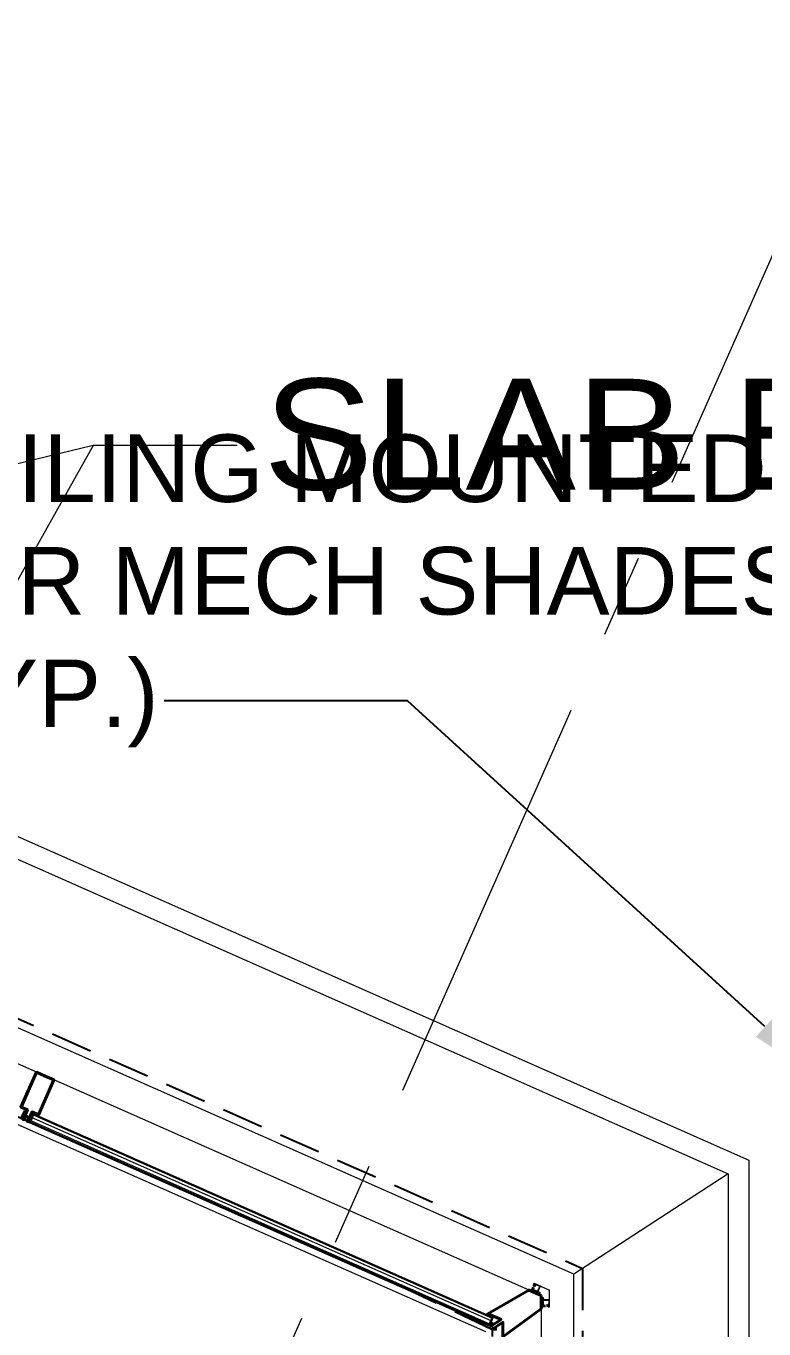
# Model space of a CAD drawing. Header units: inches. Extents: x -26575 to 27, y -11337 to 2257.
# Drawn here: x -24488.4 to -24381.8, y 162.2 to 350.3 of the extents above; entities that cross this region are included whole.
import ezdxf
from ezdxf import colors
from ezdxf.entities.mleader import LeaderData, LeaderLine
from ezdxf.math import Vec2, Vec3

# ---------------------------------------------------------------- set-up
doc = ezdxf.new("R2010")
doc.units = ezdxf.units.IN
doc.header["$LTSCALE"] = 48
doc.header["$MEASUREMENT"] = 0
for name, pattern in [('A106$0$CENTER', [2, 1.25, -0.25, 0.25, -0.25]), ('A112$0$CENTER', [2, 1.25, -0.25, 0.25, -0.25]), ('NB - 12th floor_plan$0$HIDDEN2', [0.1875, 0.125, -0.0625])]:
    doc.linetypes.add(name, pattern=pattern)
for name, color, linetype in [('A106$0$A-ANNO-TEXT', 8, 'Continuous'), ('A106$0$A-CLNG-RAIL', 8, 'Continuous'), ('A106$0$A-FLOR-SLAB', 8, 'Continuous'), ('A106$0$A-GLAZ', 8, 'Continuous'), ('A106$0$A-GLAZ-CRNA', 8, 'Continuous'), ('A106$0$A-GRID-GRDP0-15', 8, 'Continuous'), ('A112$0$A-CLNG-RAIL', 8, 'Continuous'), ('A112$0$A-FLOR-SLAB', 8, 'Continuous'), ('A112$0$A-GLAZ', 8, 'Continuous'), ('A112$0$A-GLAZ-CRNA', 8, 'Continuous'), ('A112$0$A-GRID-GRDP0-15', 8, 'Continuous'), ('A612$0$A-CLNG-RAIL', 8, 'Continuous'), ('A612$0$A-CLNG-SFFT', 8, 'Continuous'), ('E-Anno-Note', 6, 'Continuous'), ('NB - 12th floor_plan$0$STFIN1', 1, 'NB - 12th floor_plan$0$HIDDEN2'), ('NB - 12th floor_plan$0$STSLABNOTCH', 1, 'NB - 12th floor_plan$0$HIDDEN2'), ('XREF', 7, 'Continuous')]:
    doc.layers.add(name, color=color, linetype=linetype)
doc.styles.add('A106$0$Arial', font='arial.ttf', dxfattribs={"height": 0.076839})
doc.styles.add('MAMEP ANNO', font='arial.ttf', dxfattribs={"height": 0.078125})

# ---------------------------------------------------------------- blocks, each defined once
blk = doc.blocks.new('*U549')
at = {"layer": 'A106$0$A-CLNG-RAIL', "linetype": 'Continuous', "lineweight": 13}
for p, q in [((-0.83, -0.28), (-0.69, 0.05)), ((-0.69, 0.05), (-0.59, 0.01)), ((-0.59, 0.01), (-0.61, -0.03)), ((-0.41, 0.68), (-0.35, 0.81)), ((-0.31, 0.64), (-0.41, 0.68)), ((-0.35, 0.81), (0.56, 0.4)), ((-0.33, 0.74), (-0.35, 0.7)), ((-0.35, 0.7), (-0.3, 0.67)), ((-0.06, 0.62), (-0.33, 0.74)), ((-0.3, 0.67), (-0.31, 0.64)), ((-0.15, 0.56), (-0.13, 0.6)), ((-0.05, 0.52), (-0.15, 0.56)), ((-0.13, 0.6), (-0.08, 0.58)), ((-0.08, 0.58), (-0.06, 0.62)), ((-0.02, 0.6), (-0.05, 0.52)), ((0.49, 0.38), (-0.02, 0.6)), ((0.18, -0.33), (0.49, 0.38)), ((0.56, 0.4), (0.22, -0.35)), ((-0.79, -0.3), (-0.83, -0.28)), ((-0.7, -0.1), (-0.79, -0.3)), ((-0.36, -0.25), (-0.7, -0.1)), ((-0.66, 0), (-0.68, -0.05)), ((-0.68, -0.05), (-0.41, -0.17)), ((-0.61, -0.03), (-0.66, 0)), ((-0.45, -0.45), (-0.36, -0.25)), ((-0.41, -0.47), (-0.45, -0.45)), ((-0.44, -0.1), (-0.43, -0.06)), ((-0.39, -0.13), (-0.44, -0.1)), ((-0.43, -0.06), (0.18, -0.33)), ((-0.41, -0.17), (-0.39, -0.13)), ((-0.38, -0.39), (-0.41, -0.47)), ((-0.29, -0.29), (-0.38, -0.39)), ((-0.29, -0.19), (-0.33, -0.28)), ((-0.33, -0.28), (-0.29, -0.29)), ((0.43, -0.51), (-0.29, -0.19)), ((0.22, -0.35), (0.31, -0.39)), ((0.31, -0.39), (0.32, -0.36)), ((0.31, -0.79), (0.34, -0.71)), ((0.35, -0.81), (0.31, -0.79)), ((0.32, -0.36), (0.42, -0.44)), ((0.34, -0.71), (0.36, -0.58)), ((0.5, -0.48), (0.35, -0.81)), ((0.36, -0.58), (0.39, -0.6)), ((0.39, -0.6), (0.43, -0.51)), ((0.42, -0.44), (0.5, -0.48))]:
    blk.add_line(p, q, dxfattribs=at)
at = {"layer": 'A106$0$A-CLNG-RAIL', "lineweight": 13, "flags": 128}
for points in [[(-0.48, -0.1), (-0.44, -0.06), (-0.41, 0.01), (-0.29, 0.16)], [(-0.3, 0.69), (-0.12, 0.61)], [(-0.16, 0.62), (-0.17, 0.56), (-0.19, 0.49), (-0.23, 0.3)], [(-0.62, -0.05), (-0.45, -0.13)]]:
    blk.add_lwpolyline(points, dxfattribs=at)
at = {"layer": 'A106$0$A-CLNG-RAIL', "lineweight": 13}
for points in [[(-0.6, -0.05), (-0.57, -0.01), (-0.57, 0.04), (-0.57, 0.12), (-0.58, 0.15), (-0.57, 0.29)], [(-0.57, -0.07), (-0.56, -0.03), (-0.54, 0.02), (-0.54, 0.1), (-0.54, 0.13), (-0.52, 0.27)], [(-0.55, -0.08), (-0.54, -0.07), (-0.52, -0.03), (-0.49, 0.06), (-0.49, 0.11), (-0.46, 0.24)], [(-0.53, -0.09), (-0.48, 0), (-0.46, 0.07), (-0.45, 0.09), (-0.39, 0.21)], [(-0.28, 0.68), (-0.29, 0.63), (-0.32, 0.59), (-0.39, 0.54), (-0.41, 0.52), (-0.51, 0.42)], [(-0.49, -0.1), (-0.47, -0.05), (-0.45, 0.01), (-0.42, 0.05), (-0.4, 0.07), (-0.33, 0.18)], [(-0.25, 0.66), (-0.27, 0.63), (-0.29, 0.58), (-0.34, 0.53), (-0.37, 0.5), (-0.46, 0.4)], [(-0.22, 0.66), (-0.23, 0.64), (-0.24, 0.6), (-0.29, 0.52), (-0.32, 0.48), (-0.4, 0.37)], [(-0.2, 0.65), (-0.24, 0.54), (-0.27, 0.49), (-0.28, 0.46), (-0.33, 0.34)], [(-0.18, 0.62), (-0.2, 0.57), (-0.22, 0.52), (-0.23, 0.47), (-0.24, 0.45), (-0.27, 0.32)]]:
    blk.add_open_spline(points, degree=3, dxfattribs=at)
blk = doc.blocks.new('*U547')
at = {"layer": 'A106$0$A-CLNG-RAIL', "linetype": 'Continuous', "lineweight": 13}
for p, q in [((-0.23, 0.65), (-0.59, 0.65)), ((-0.59, 0.65), (-0.59, 0.6)), ((-0.59, 0.6), (-0.51, 0.6)), ((-0.51, 0.6), (-0.39, 0.56)), ((-0.39, 0.56), (-0.39, 0.6)), ((-0.39, 0.6), (-0.29, 0.6)), ((-0.29, 0.6), (-0.29, -0.19)), ((-0.23, 0.57), (-0.23, 0.65)), ((-0.2, 0.44), (-0.23, 0.57)), ((-0.23, 0.35), (-0.23, 0.44)), ((-0.23, 0.44), (-0.2, 0.44)), ((0.59, 0.35), (-0.23, 0.35)), ((-0.23, -0.37), (-0.23, 0.3)), ((-0.23, 0.3), (0.54, 0.3)), ((0.54, 0.3), (0.54, -0.26)), ((0.59, -0.65), (0.59, 0.35)), ((-0.51, -0.19), (-0.59, -0.19)), ((-0.59, -0.19), (-0.59, -0.23)), ((-0.59, -0.23), (-0.37, -0.23)), ((-0.37, -0.61), (-0.59, -0.61)), ((-0.59, -0.61), (-0.59, -0.65)), ((-0.59, -0.65), (-0.23, -0.65)), ((-0.39, -0.15), (-0.51, -0.19)), ((-0.39, -0.19), (-0.39, -0.15)), ((-0.29, -0.19), (-0.39, -0.19)), ((-0.37, -0.23), (-0.37, -0.61)), ((-0.32, -0.61), (-0.32, -0.31)), ((-0.32, -0.31), (-0.27, -0.31)), ((-0.27, -0.61), (-0.32, -0.61)), ((-0.27, -0.31), (-0.27, -0.37)), ((-0.27, -0.37), (-0.23, -0.37)), ((-0.23, -0.55), (-0.27, -0.55)), ((-0.27, -0.55), (-0.27, -0.61)), ((-0.23, -0.65), (-0.23, -0.55)), ((0.54, -0.26), (0.45, -0.26)), ((0.45, -0.26), (0.45, -0.37)), ((0.45, -0.37), (0.49, -0.37)), ((0.49, -0.55), (0.45, -0.55)), ((0.45, -0.55), (0.45, -0.65)), ((0.45, -0.65), (0.59, -0.65)), ((0.49, -0.37), (0.49, -0.31)), ((0.49, -0.31), (0.54, -0.31)), ((0.49, -0.61), (0.49, -0.55)), ((0.54, -0.61), (0.49, -0.61)), ((0.54, -0.31), (0.54, -0.61))]:
    blk.add_line(p, q, dxfattribs=at)
at = {"layer": 'A106$0$A-CLNG-RAIL', "lineweight": 13, "flags": 128}
for points in [[(-0.3, -0.55), (-0.3, -0.36)], [(-0.29, -0.39), (-0.23, -0.38), (-0.16, -0.38), (0.03, -0.33)], [(0.5, -0.39), (0.44, -0.38), (0.37, -0.38), (0.18, -0.33)], [(0.51, -0.55), (0.51, -0.36)]]:
    blk.add_lwpolyline(points, dxfattribs=at)
at = {"layer": 'A106$0$A-CLNG-RAIL', "lineweight": 13}
for points in [[(-0.3, -0.45), (-0.19, -0.44), (-0.12, -0.45), (-0.1, -0.44), (0.03, -0.44)], [(-0.3, -0.47), (-0.28, -0.47), (-0.24, -0.46), (-0.15, -0.47), (-0.1, -0.49), (0.03, -0.51)], [(-0.29, -0.41), (-0.23, -0.41), (-0.17, -0.41), (-0.12, -0.4), (-0.1, -0.4), (0.03, -0.37)], [(-0.29, -0.5), (-0.26, -0.5), (-0.2, -0.5), (-0.13, -0.53), (-0.1, -0.54), (0.03, -0.59)], [(-0.29, -0.53), (-0.24, -0.52), (-0.2, -0.53), (-0.12, -0.57), (-0.1, -0.59), (0.03, -0.64)], [(0.5, -0.41), (0.44, -0.41), (0.38, -0.41), (0.34, -0.4), (0.31, -0.4), (0.18, -0.37)], [(0.51, -0.45), (0.4, -0.44), (0.34, -0.45), (0.31, -0.44), (0.18, -0.44)], [(0.51, -0.47), (0.49, -0.47), (0.45, -0.46), (0.36, -0.47), (0.31, -0.49), (0.18, -0.51)], [(0.51, -0.5), (0.47, -0.5), (0.41, -0.5), (0.34, -0.53), (0.31, -0.54), (0.18, -0.59)], [(0.51, -0.53), (0.46, -0.52), (0.41, -0.53), (0.34, -0.57), (0.31, -0.59), (0.18, -0.64)]]:
    blk.add_open_spline(points, degree=3, dxfattribs=at)
blk = doc.blocks.new('*U550')
at = {"layer": 'A106$0$A-GLAZ', "linetype": 'Continuous', "lineweight": 40}
blk.add_line((-0.49, -2.04), (-1.07, -3.35), dxfattribs=at)
at = {"layer": 'A106$0$A-GLAZ', "linetype": 'Continuous', "lineweight": 40, "extrusion": (0, 0, -1)}
blk.add_arc((1.01, -3.52), 0.177, 68.8826, 158.8826, dxfattribs=at)
at = {"layer": 'A106$0$A-GLAZ-CRNA', "linetype": 'Continuous', "lineweight": 40, "flags": 128}
for points in [[(-1.18, -2.66), (-1.4, -2.56), (-1.64, -3.1), (-1.76, -3.05), (-1.15, -1.68), (-2.07, -1.27), (0.16, 3.76), (1.42, 3.2)], [(-1.18, -2.66), (-0.95, -2.76), (-1.19, -3.3), (-1.07, -3.35), (-0.47, -1.98), (0.45, -2.38), (2.67, 2.64), (1.42, 3.2)]]:
    blk.add_lwpolyline(points, dxfattribs=at)
at = {"layer": 'A106$0$A-GLAZ-CRNA', "linetype": 'Continuous', "lineweight": 40, "extrusion": (0, 0, -1)}
for centre in [(1.92, -3.11), (1.01, -3.52)]:
    blk.add_arc(centre, 0.177, 68.8826, 158.8826, dxfattribs=at)
blk = doc.blocks.new('*U552')
at = {"layer": 'A106$0$A-GLAZ', "linetype": 'Continuous', "lineweight": 40}
blk.add_line((-0.49, -2.04), (-1.07, -3.35), dxfattribs=at)
at = {"layer": 'A106$0$A-GLAZ', "linetype": 'Continuous', "lineweight": 40, "extrusion": (0, 0, -1)}
blk.add_arc((1.01, -3.52), 0.177, 68.8878, 158.8878, dxfattribs=at)
at = {"layer": 'A106$0$A-GLAZ-CRNA', "linetype": 'Continuous', "lineweight": 40}
for p, q in [((-1.48, -1.8), (-1.99, -2.95)), ((-0.34, -2.31), (-0.84, -3.45))]:
    blk.add_line(p, q, dxfattribs=at)
at = {"layer": 'A106$0$A-GLAZ-CRNA', "linetype": 'Continuous', "lineweight": 40, "flags": 128}
for points in [[(-1.18, -2.66), (-1.4, -2.56), (-1.64, -3.1), (-1.76, -3.05), (-1.15, -1.68), (-2.07, -1.27), (0.16, 3.76), (1.42, 3.2)], [(-1.18, -2.66), (-0.95, -2.76), (-1.19, -3.3), (-1.07, -3.35), (-0.47, -1.98), (0.45, -2.38), (2.67, 2.64), (1.42, 3.2)]]:
    blk.add_lwpolyline(points, dxfattribs=at)
at = {"layer": 'A106$0$A-GLAZ-CRNA', "linetype": 'Continuous', "lineweight": 40, "extrusion": (0, 0, -1)}
for centre in [(1.92, -3.11), (1.01, -3.52)]:
    blk.add_arc(centre, 0.177, 68.8878, 158.8878, dxfattribs=at)
blk = doc.blocks.new('A106')
at = {"layer": 'A106$0$A-ANNO-TEXT', "lineweight": 0}
blk.add_line((-24478.68, 289.78), (-24518.96, 217.9), dxfattribs=at)
at = {"layer": 'A106$0$A-ANNO-TEXT', "lineweight": 0, "flags": 128}
blk.add_lwpolyline([(-24457.86, 289.78), (-24478.68, 289.78), (-24572.67, 266.94)], dxfattribs=at)
at = {"layer": 'A106$0$A-CLNG-RAIL', "lineweight": 13}
for points in [[(-24415.02, 168.82), (-24412.78, 167.83), (-24412.83, 167.8), (-24415.04, 168.78)], [(-24412.78, 165.39), (-24412.78, 167.83), (-24412.83, 167.8), (-24412.83, 165.39)]]:
    blk.add_3dface(points, dxfattribs=at)
at = {"layer": 'A106$0$A-FLOR-SLAB', "lineweight": 0}
for p, q in [((-24409.27, 170.12), (-24582.66, 246.89)), ((-24409.27, -6.15), (-24409.27, 170.12))]:
    blk.add_line(p, q, dxfattribs=at)
at = {"layer": 'A106$0$A-GLAZ', "lineweight": 0}
blk.add_line((-24599.48, 240.39), (-24422.02, 161.83), dxfattribs=at)
at = {"layer": 'A106$0$A-GLAZ', "lineweight": 40, "flags": 128}
for points in [[(-24414.02, 167.03), (-24415.79, 167.81), (-24421.7, 164.41), (-24419.78, 163.56), (-24421.28, 162.59), (-24421.28, 162.59), (-24421.02, 163.17)], [(-24414.02, 167.03), (-24414.02, 165.09), (-24419.52, 161.06), (-24419.52, 163.17), (-24421.02, 162.19), (-24421.02, 162.19), (-24420.39, 162.19)]]:
    blk.add_lwpolyline(points, dxfattribs=at)
at = {"layer": 'A106$0$A-GLAZ', "lineweight": 0}
for p in [(-24433.57, 168.03), (-24421.02, 162.48)]:
    blk.add_point(p, dxfattribs=at)
at = {"layer": 'A106$0$A-GLAZ-CRNA', "lineweight": 0}
for p, q in [((-24414.02, 167.03), (-24588.93, 244.47)), ((-24421.4, 162.92), (-24487.76, 192.3)), ((-24421.2, 163.37), (-24487.56, 192.75)), ((-24414.02, 167.03), (-24414.02, -10.9))]:
    blk.add_line(p, q, dxfattribs=at)
at = {"layer": 'A106$0$A-GLAZ-CRNA', "lineweight": 30}
for p, q in [((-24421.51, 162.69), (-24487.86, 192.07)), ((-24421, 163.83), (-24487.36, 193.21)), ((-24421, 163.83), (-24421.51, 162.69))]:
    blk.add_line(p, q, dxfattribs=at)
at = {"layer": 'A106$0$A-GRID-GRDP0-15', "linetype": 'A106$0$CENTER', "lineweight": 0}
blk.add_line((-23943.33, 1304.88), (-24820.81, -676.9), dxfattribs=at)
at = {"layer": 'A106$0$A-CLNG-RAIL', "lineweight": 13}
for name, p in [('*U549', (-24414.69, 167.97)), ('*U547', (-24413.43, 166.04))]:
    blk.add_blockref(name, p, dxfattribs=at)
at = {"layer": 'A106$0$A-GLAZ', "lineweight": 40}
for name in ['*U550', '*U552']:
    blk.add_blockref(name, (-24487.02, 195.52), dxfattribs=at)
at = {"layer": 'A106$0$A-ANNO-TEXT', "lineweight": 13, "insert": (-24454.13, 299.4, 0.21), "char_height": 16, "attachment_point": 1, "line_spacing_factor": 0.6, "style": 'A106$0$Arial'}
blk.add_mtext('\\H1x;\\W1.06875;SLAB EDGE', dxfattribs=at)
blk = doc.blocks.new('A112')
at = {"layer": 'A112$0$A-CLNG-RAIL', "lineweight": 13}
for p, q in [((-24415.52, 167.69), (-24415.38, 168.02)), ((-24415.48, 167.67), (-24415.52, 167.69)), ((-24415.39, 167.88), (-24415.48, 167.67)), ((-24415.05, 167.73), (-24415.39, 167.88)), ((-24415.38, 168.02), (-24415.28, 167.98)), ((-24415.35, 167.97), (-24415.37, 167.92)), ((-24415.37, 167.92), (-24415.1, 167.8)), ((-24415.3, 167.94), (-24415.35, 167.97)), ((-24415.28, 167.98), (-24415.3, 167.94)), ((-24415.14, 167.52), (-24415.05, 167.73)), ((-24415.1, 167.5), (-24415.14, 167.52)), ((-24415.13, 167.87), (-24415.11, 167.91)), ((-24415.08, 167.85), (-24415.13, 167.87)), ((-24415.11, 167.91), (-24414.51, 167.64)), ((-24415.1, 168.65), (-24415.04, 168.78)), ((-24415, 168.61), (-24415.1, 168.65)), ((-24415.1, 167.8), (-24415.08, 167.85)), ((-24415.06, 167.58), (-24415.1, 167.5)), ((-24414.98, 167.68), (-24415.06, 167.58)), ((-24415.04, 168.78), (-24414.13, 168.37)), ((-24415.02, 168.71), (-24415.04, 168.67)), ((-24415.04, 168.67), (-24414.99, 168.64)), ((-24414.75, 168.59), (-24415.02, 168.71)), ((-24414.98, 167.78), (-24415.01, 167.69)), ((-24415.01, 167.69), (-24414.98, 167.68)), ((-24414.99, 168.64), (-24415, 168.61)), ((-24414.26, 167.46), (-24414.98, 167.78)), ((-24414.84, 168.54), (-24414.82, 168.57)), ((-24414.74, 168.49), (-24414.84, 168.54)), ((-24414.82, 168.57), (-24414.77, 168.55)), ((-24414.77, 168.55), (-24414.75, 168.59)), ((-24414.7, 168.58), (-24414.74, 168.49)), ((-24414.19, 168.35), (-24414.7, 168.58)), ((-24414.51, 167.64), (-24414.19, 168.35)), ((-24414.13, 168.37), (-24414.46, 167.62)), ((-24414.46, 167.62), (-24414.38, 167.58)), ((-24414.38, 167.58), (-24414.36, 167.61)), ((-24414.36, 167.61), (-24414.26, 167.53)), ((-24414.19, 167.5), (-24414.33, 167.17)), ((-24414.29, 167.38), (-24414.26, 167.46)), ((-24414.26, 167.53), (-24414.19, 167.5)), ((-24414.38, 167.19), (-24414.35, 167.26)), ((-24414.33, 167.17), (-24414.38, 167.19)), ((-24414.35, 167.26), (-24414.33, 167.39)), ((-24414.33, 167.39), (-24414.29, 167.38)), ((-24413.66, 166.69), (-24414.02, 166.69)), ((-24414.02, 166.69), (-24414.02, 166.64)), ((-24414.02, 166.64), (-24413.94, 166.64)), ((-24413.94, 165.85), (-24414.02, 165.85)), ((-24414.02, 165.85), (-24414.02, 165.81)), ((-24414.02, 165.81), (-24413.8, 165.81)), ((-24413.94, 166.64), (-24413.81, 166.6)), ((-24413.81, 165.89), (-24413.94, 165.85)), ((-24413.81, 166.6), (-24413.81, 166.64)), ((-24413.81, 166.64), (-24413.72, 166.64)), ((-24413.81, 165.85), (-24413.81, 165.89)), ((-24413.72, 165.85), (-24413.81, 165.85)), ((-24413.8, 165.81), (-24413.8, 165.43)), ((-24413.75, 165.43), (-24413.75, 165.73)), ((-24413.75, 165.73), (-24413.7, 165.73)), ((-24413.72, 166.64), (-24413.72, 165.85)), ((-24413.7, 165.73), (-24413.7, 165.67)), ((-24413.7, 165.67), (-24413.66, 165.67)), ((-24413.66, 166.6), (-24413.66, 166.69)), ((-24413.62, 166.48), (-24413.66, 166.6)), ((-24413.66, 166.39), (-24413.66, 166.48)), ((-24413.66, 166.48), (-24413.62, 166.48)), ((-24412.83, 166.39), (-24413.66, 166.39)), ((-24413.66, 165.67), (-24413.66, 166.34)), ((-24413.66, 166.34), (-24412.88, 166.34)), ((-24412.88, 165.78), (-24412.97, 165.78)), ((-24412.97, 165.78), (-24412.97, 165.67)), ((-24412.97, 165.67), (-24412.93, 165.67)), ((-24412.93, 165.67), (-24412.93, 165.73)), ((-24412.93, 165.73), (-24412.88, 165.73)), ((-24412.88, 166.34), (-24412.88, 165.78)), ((-24412.88, 165.73), (-24412.88, 165.43)), ((-24412.83, 165.39), (-24412.83, 166.39)), ((-24413.8, 165.43), (-24414.02, 165.43)), ((-24414.02, 165.43), (-24414.02, 165.39)), ((-24414.02, 165.39), (-24413.66, 165.39)), ((-24413.7, 165.43), (-24413.75, 165.43)), ((-24413.66, 165.49), (-24413.7, 165.49)), ((-24413.7, 165.49), (-24413.7, 165.43)), ((-24413.66, 165.39), (-24413.66, 165.49)), ((-24412.93, 165.49), (-24412.97, 165.49)), ((-24412.97, 165.49), (-24412.97, 165.39)), ((-24412.97, 165.39), (-24412.83, 165.39)), ((-24412.93, 165.43), (-24412.93, 165.49)), ((-24412.88, 165.43), (-24412.93, 165.43))]:
    blk.add_line(p, q, dxfattribs=at)
at = {"layer": 'A112$0$A-CLNG-RAIL', "lineweight": 13, "flags": 128}
for points in [[(-24415.31, 167.92), (-24415.14, 167.85)], [(-24415.16, 167.87), (-24415.13, 167.92), (-24415.1, 167.98), (-24414.98, 168.14)], [(-24414.98, 168.66), (-24414.81, 168.59)], [(-24414.85, 168.59), (-24414.86, 168.53), (-24414.88, 168.47), (-24414.92, 168.27)], [(-24413.73, 165.49), (-24413.73, 165.68)], [(-24413.71, 165.64), (-24413.66, 165.66), (-24413.59, 165.66), (-24413.4, 165.71)], [(-24412.93, 165.64), (-24412.98, 165.66), (-24413.06, 165.66), (-24413.25, 165.71)], [(-24412.92, 165.49), (-24412.92, 165.68)]]:
    blk.add_lwpolyline(points, dxfattribs=at)
at = {"layer": 'A112$0$A-CLNG-RAIL', "lineweight": 13}
for points in [[(-24415.29, 167.92), (-24415.26, 167.96), (-24415.25, 168.01), (-24415.26, 168.09), (-24415.26, 168.12), (-24415.26, 168.26)], [(-24415.26, 167.91), (-24415.25, 167.94), (-24415.22, 167.99), (-24415.22, 168.07), (-24415.22, 168.1), (-24415.21, 168.24)], [(-24415.24, 167.89), (-24415.23, 167.91), (-24415.21, 167.94), (-24415.18, 168.03), (-24415.18, 168.08), (-24415.14, 168.21)], [(-24415.22, 167.88), (-24415.16, 167.98), (-24415.15, 168.04), (-24415.13, 168.06), (-24415.08, 168.18)], [(-24414.97, 168.65), (-24414.97, 168.6), (-24415.01, 168.56), (-24415.07, 168.51), (-24415.1, 168.49), (-24415.2, 168.4)], [(-24415.18, 167.88), (-24415.16, 167.93), (-24415.13, 167.98), (-24415.1, 168.02), (-24415.09, 168.04), (-24415.02, 168.15)], [(-24414.94, 168.64), (-24414.95, 168.6), (-24414.97, 168.55), (-24415.03, 168.5), (-24415.06, 168.48), (-24415.15, 168.38)], [(-24414.91, 168.63), (-24414.91, 168.61), (-24414.93, 168.57), (-24414.97, 168.49), (-24415.01, 168.46), (-24415.08, 168.35)], [(-24414.89, 168.62), (-24414.92, 168.52), (-24414.96, 168.46), (-24414.97, 168.44), (-24415.02, 168.32)], [(-24414.86, 168.6), (-24414.88, 168.55), (-24414.91, 168.49), (-24414.92, 168.44), (-24414.92, 168.42), (-24414.96, 168.29)], [(-24413.73, 165.59), (-24413.62, 165.6), (-24413.55, 165.59), (-24413.53, 165.59), (-24413.4, 165.59)], [(-24413.73, 165.57), (-24413.71, 165.57), (-24413.67, 165.58), (-24413.57, 165.56), (-24413.53, 165.55), (-24413.4, 165.52)], [(-24413.71, 165.62), (-24413.66, 165.62), (-24413.6, 165.62), (-24413.55, 165.64), (-24413.53, 165.64), (-24413.4, 165.66)], [(-24412.93, 165.62), (-24412.98, 165.62), (-24413.04, 165.62), (-24413.09, 165.64), (-24413.12, 165.64), (-24413.25, 165.66)], [(-24412.92, 165.59), (-24413.03, 165.6), (-24413.09, 165.59), (-24413.12, 165.59), (-24413.25, 165.59)], [(-24412.92, 165.57), (-24412.93, 165.57), (-24412.98, 165.58), (-24413.07, 165.56), (-24413.12, 165.55), (-24413.25, 165.52)], [(-24413.72, 165.54), (-24413.68, 165.54), (-24413.63, 165.54), (-24413.56, 165.51), (-24413.53, 165.49), (-24413.4, 165.45)], [(-24413.72, 165.51), (-24413.67, 165.52), (-24413.62, 165.5), (-24413.55, 165.47), (-24413.53, 165.45), (-24413.4, 165.4)], [(-24412.92, 165.54), (-24412.96, 165.54), (-24413.01, 165.54), (-24413.09, 165.51), (-24413.12, 165.49), (-24413.25, 165.45)], [(-24412.92, 165.51), (-24412.97, 165.52), (-24413.02, 165.5), (-24413.09, 165.47), (-24413.12, 165.45), (-24413.25, 165.4)]]:
    blk.add_open_spline(points, degree=3, dxfattribs=at)
for points in [[(-24415.02, 168.82), (-24412.78, 167.83), (-24412.83, 167.8), (-24415.04, 168.78)], [(-24412.78, 165.39), (-24412.78, 167.83), (-24412.83, 167.8), (-24412.83, 165.39)]]:
    blk.add_3dface(points, dxfattribs=at)
at = {"layer": 'A112$0$A-FLOR-SLAB', "lineweight": 0}
for p, q in [((-24409.27, 170.12), (-24582.66, 246.89)), ((-24409.27, -6.15), (-24409.27, 170.12))]:
    blk.add_line(p, q, dxfattribs=at)
at = {"layer": 'A112$0$A-GLAZ', "lineweight": 0}
blk.add_line((-24599.48, 240.39), (-24422.02, 161.83), dxfattribs=at)
at = {"layer": 'A112$0$A-GLAZ', "lineweight": 40}
blk.add_line((-24487.51, 193.48), (-24488.09, 192.17), dxfattribs=at)
blk.add_line((-24487.51, 193.48), (-24488.09, 192.17), dxfattribs=at)
at = {"layer": 'A112$0$A-GLAZ', "lineweight": 40, "flags": 128}
for points in [[(-24414.02, 167.03), (-24415.79, 167.81), (-24421.7, 164.41), (-24419.78, 163.56), (-24421.28, 162.59), (-24421.28, 162.59), (-24421.02, 163.17)], [(-24414.02, 167.03), (-24414.02, 165.09), (-24419.52, 161.06), (-24419.52, 163.17), (-24421.02, 162.19), (-24421.02, 162.19), (-24420.39, 162.19)]]:
    blk.add_lwpolyline(points, dxfattribs=at)
at = {"layer": 'A112$0$A-GLAZ', "lineweight": 40, "extrusion": (0, 0, -1)}
for start, end in [(68.8878, 158.8878), (68.8826, 158.8826)]:
    blk.add_arc((24488.03, 192), 0.177, start, end, dxfattribs=at)
at = {"layer": 'A112$0$A-GLAZ', "lineweight": 0}
for p in [(-24433.57, 168.03), (-24421.02, 162.48)]:
    blk.add_point(p, dxfattribs=at)
at = {"layer": 'A112$0$A-GLAZ-CRNA', "lineweight": 0}
for p, q in [((-24414.02, 167.03), (-24588.93, 244.47)), ((-24421.4, 162.92), (-24487.76, 192.3)), ((-24421.2, 163.37), (-24487.56, 192.75)), ((-24414.02, 167.03), (-24414.02, -10.9))]:
    blk.add_line(p, q, dxfattribs=at)
at = {"layer": 'A112$0$A-GLAZ-CRNA', "lineweight": 40}
blk.add_line((-24487.36, 193.21), (-24487.86, 192.07), dxfattribs=at)
at = {"layer": 'A112$0$A-GLAZ-CRNA', "lineweight": 30}
for p, q in [((-24421.51, 162.69), (-24487.86, 192.07)), ((-24421, 163.83), (-24487.36, 193.21)), ((-24421, 163.83), (-24421.51, 162.69))]:
    blk.add_line(p, q, dxfattribs=at)
at = {"layer": 'A112$0$A-GLAZ-CRNA', "lineweight": 40, "flags": 128}
for points in [[(-24488.19, 192.86), (-24488.42, 192.97), (-24488.66, 192.42), (-24488.78, 192.47), (-24488.17, 193.84), (-24489.08, 194.25), (-24486.86, 199.28), (-24485.6, 198.72)], [(-24488.19, 192.86), (-24488.42, 192.97), (-24488.66, 192.42), (-24488.78, 192.47), (-24488.17, 193.84), (-24489.08, 194.25), (-24486.86, 199.28), (-24485.6, 198.72)], [(-24488.19, 192.86), (-24487.97, 192.76), (-24488.21, 192.22), (-24488.09, 192.17), (-24487.48, 193.54), (-24486.57, 193.14), (-24484.34, 198.16), (-24485.6, 198.72)], [(-24488.19, 192.86), (-24487.97, 192.76), (-24488.21, 192.22), (-24488.09, 192.17), (-24487.48, 193.54), (-24486.57, 193.14), (-24484.34, 198.16), (-24485.6, 198.72)]]:
    blk.add_lwpolyline(points, dxfattribs=at)
at = {"layer": 'A112$0$A-GLAZ-CRNA', "lineweight": 40, "extrusion": (0, 0, -1)}
for start, end in [(68.8878, 158.8878), (68.8826, 158.8826)]:
    blk.add_arc((24488.03, 192), 0.177, start, end, dxfattribs=at)
at = {"layer": 'A112$0$A-GRID-GRDP0-15', "linetype": 'A112$0$CENTER', "lineweight": 0}
blk.add_line((-23943.33, 1304.88), (-24820.81, -676.9), dxfattribs=at)
blk = doc.blocks.new('A612')
at = {"layer": 'A612$0$A-CLNG-RAIL', "lineweight": 13}
for p, q in [((-24415.52, 167.69), (-24415.38, 168.02)), ((-24415.48, 167.67), (-24415.52, 167.69)), ((-24415.39, 167.88), (-24415.48, 167.67)), ((-24415.05, 167.73), (-24415.39, 167.88)), ((-24415.38, 168.02), (-24415.28, 167.98)), ((-24415.35, 167.97), (-24415.37, 167.92)), ((-24415.37, 167.92), (-24415.1, 167.8)), ((-24415.3, 167.94), (-24415.35, 167.97)), ((-24415.28, 167.98), (-24415.3, 167.94)), ((-24415.14, 167.52), (-24415.05, 167.73)), ((-24415.1, 167.5), (-24415.14, 167.52)), ((-24415.13, 167.87), (-24415.11, 167.91)), ((-24415.08, 167.85), (-24415.13, 167.87)), ((-24415.11, 167.91), (-24414.51, 167.64)), ((-24415.1, 168.65), (-24415.04, 168.78)), ((-24415, 168.61), (-24415.1, 168.65)), ((-24415.1, 167.8), (-24415.08, 167.85)), ((-24415.06, 167.58), (-24415.1, 167.5)), ((-24414.98, 167.68), (-24415.06, 167.58)), ((-24415.04, 168.78), (-24414.13, 168.37)), ((-24415.02, 168.71), (-24415.04, 168.67)), ((-24415.04, 168.67), (-24414.99, 168.64)), ((-24414.75, 168.59), (-24415.02, 168.71)), ((-24414.98, 167.78), (-24415.01, 167.69)), ((-24415.01, 167.69), (-24414.98, 167.68)), ((-24414.99, 168.64), (-24415, 168.61)), ((-24414.26, 167.46), (-24414.98, 167.78)), ((-24414.84, 168.54), (-24414.82, 168.57)), ((-24414.74, 168.49), (-24414.84, 168.54)), ((-24414.82, 168.57), (-24414.77, 168.55)), ((-24414.77, 168.55), (-24414.75, 168.59)), ((-24414.7, 168.58), (-24414.74, 168.49)), ((-24414.19, 168.35), (-24414.7, 168.58)), ((-24414.51, 167.64), (-24414.19, 168.35)), ((-24414.13, 168.37), (-24414.46, 167.62)), ((-24414.46, 167.62), (-24414.38, 167.58)), ((-24414.38, 167.58), (-24414.36, 167.61)), ((-24414.36, 167.61), (-24414.26, 167.53)), ((-24414.19, 167.5), (-24414.33, 167.17)), ((-24414.29, 167.38), (-24414.26, 167.46)), ((-24414.26, 167.53), (-24414.19, 167.5)), ((-24414.38, 167.19), (-24414.35, 167.26)), ((-24414.33, 167.17), (-24414.38, 167.19)), ((-24414.35, 167.26), (-24414.33, 167.39)), ((-24414.33, 167.39), (-24414.29, 167.38)), ((-24413.66, 166.69), (-24414.02, 166.69)), ((-24414.02, 166.69), (-24414.02, 166.64)), ((-24414.02, 166.64), (-24413.94, 166.64)), ((-24413.94, 165.85), (-24414.02, 165.85)), ((-24414.02, 165.85), (-24414.02, 165.81)), ((-24414.02, 165.81), (-24413.8, 165.81)), ((-24413.94, 166.64), (-24413.81, 166.6)), ((-24413.81, 165.89), (-24413.94, 165.85)), ((-24413.81, 166.6), (-24413.81, 166.64)), ((-24413.81, 166.64), (-24413.72, 166.64)), ((-24413.81, 165.85), (-24413.81, 165.89)), ((-24413.72, 165.85), (-24413.81, 165.85)), ((-24413.8, 165.81), (-24413.8, 165.43)), ((-24413.75, 165.43), (-24413.75, 165.73)), ((-24413.75, 165.73), (-24413.7, 165.73)), ((-24413.72, 166.64), (-24413.72, 165.85)), ((-24413.7, 165.73), (-24413.7, 165.67)), ((-24413.7, 165.67), (-24413.66, 165.67)), ((-24413.66, 166.6), (-24413.66, 166.69)), ((-24413.62, 166.48), (-24413.66, 166.6)), ((-24413.66, 166.39), (-24413.66, 166.48)), ((-24413.66, 166.48), (-24413.62, 166.48)), ((-24412.83, 166.39), (-24413.66, 166.39)), ((-24413.66, 165.67), (-24413.66, 166.34)), ((-24413.66, 166.34), (-24412.88, 166.34)), ((-24412.88, 165.78), (-24412.97, 165.78)), ((-24412.97, 165.78), (-24412.97, 165.67)), ((-24412.97, 165.67), (-24412.93, 165.67)), ((-24412.93, 165.67), (-24412.93, 165.73)), ((-24412.93, 165.73), (-24412.88, 165.73)), ((-24412.88, 166.34), (-24412.88, 165.78)), ((-24412.88, 165.73), (-24412.88, 165.43)), ((-24412.83, 165.39), (-24412.83, 166.39)), ((-24413.8, 165.43), (-24414.02, 165.43)), ((-24414.02, 165.43), (-24414.02, 165.39)), ((-24414.02, 165.39), (-24413.66, 165.39)), ((-24413.7, 165.43), (-24413.75, 165.43)), ((-24413.66, 165.49), (-24413.7, 165.49)), ((-24413.7, 165.49), (-24413.7, 165.43)), ((-24413.66, 165.39), (-24413.66, 165.49)), ((-24412.93, 165.49), (-24412.97, 165.49)), ((-24412.97, 165.49), (-24412.97, 165.39)), ((-24412.97, 165.39), (-24412.83, 165.39)), ((-24412.93, 165.43), (-24412.93, 165.49)), ((-24412.88, 165.43), (-24412.93, 165.43))]:
    blk.add_line(p, q, dxfattribs=at)
at = {"layer": 'A612$0$A-CLNG-RAIL', "lineweight": 13, "flags": 128}
for points in [[(-24415.31, 167.92), (-24415.14, 167.85)], [(-24415.16, 167.87), (-24415.13, 167.92), (-24415.1, 167.98), (-24414.98, 168.14)], [(-24414.98, 168.66), (-24414.81, 168.59)], [(-24414.85, 168.59), (-24414.86, 168.53), (-24414.88, 168.47), (-24414.92, 168.27)], [(-24413.73, 165.49), (-24413.73, 165.68)], [(-24413.71, 165.64), (-24413.66, 165.66), (-24413.59, 165.66), (-24413.4, 165.71)], [(-24412.93, 165.64), (-24412.98, 165.66), (-24413.06, 165.66), (-24413.25, 165.71)], [(-24412.92, 165.49), (-24412.92, 165.68)]]:
    blk.add_lwpolyline(points, dxfattribs=at)
at = {"layer": 'A612$0$A-CLNG-RAIL', "lineweight": 13}
for points in [[(-24415.29, 167.92), (-24415.26, 167.96), (-24415.25, 168.01), (-24415.26, 168.09), (-24415.26, 168.12), (-24415.26, 168.26)], [(-24415.26, 167.91), (-24415.25, 167.94), (-24415.22, 167.99), (-24415.22, 168.07), (-24415.22, 168.1), (-24415.21, 168.24)], [(-24415.24, 167.89), (-24415.23, 167.91), (-24415.21, 167.94), (-24415.18, 168.03), (-24415.18, 168.08), (-24415.14, 168.21)], [(-24415.22, 167.88), (-24415.16, 167.98), (-24415.15, 168.04), (-24415.13, 168.06), (-24415.08, 168.18)], [(-24414.97, 168.65), (-24414.97, 168.6), (-24415.01, 168.56), (-24415.07, 168.51), (-24415.1, 168.49), (-24415.2, 168.4)], [(-24415.18, 167.88), (-24415.16, 167.93), (-24415.13, 167.98), (-24415.1, 168.02), (-24415.09, 168.04), (-24415.02, 168.15)], [(-24414.94, 168.64), (-24414.95, 168.6), (-24414.97, 168.55), (-24415.03, 168.5), (-24415.06, 168.48), (-24415.15, 168.38)], [(-24414.91, 168.63), (-24414.91, 168.61), (-24414.93, 168.57), (-24414.97, 168.49), (-24415.01, 168.46), (-24415.08, 168.35)], [(-24414.89, 168.62), (-24414.92, 168.52), (-24414.96, 168.46), (-24414.97, 168.44), (-24415.02, 168.32)], [(-24414.86, 168.6), (-24414.88, 168.55), (-24414.91, 168.49), (-24414.92, 168.44), (-24414.92, 168.42), (-24414.96, 168.29)], [(-24413.73, 165.59), (-24413.62, 165.6), (-24413.55, 165.59), (-24413.53, 165.59), (-24413.4, 165.59)], [(-24413.73, 165.57), (-24413.71, 165.57), (-24413.67, 165.58), (-24413.57, 165.56), (-24413.53, 165.55), (-24413.4, 165.52)], [(-24413.71, 165.62), (-24413.66, 165.62), (-24413.6, 165.62), (-24413.55, 165.64), (-24413.53, 165.64), (-24413.4, 165.66)], [(-24412.93, 165.62), (-24412.98, 165.62), (-24413.04, 165.62), (-24413.09, 165.64), (-24413.12, 165.64), (-24413.25, 165.66)], [(-24412.92, 165.59), (-24413.03, 165.6), (-24413.09, 165.59), (-24413.12, 165.59), (-24413.25, 165.59)], [(-24412.92, 165.57), (-24412.93, 165.57), (-24412.98, 165.58), (-24413.07, 165.56), (-24413.12, 165.55), (-24413.25, 165.52)], [(-24413.72, 165.54), (-24413.68, 165.54), (-24413.63, 165.54), (-24413.56, 165.51), (-24413.53, 165.49), (-24413.4, 165.45)], [(-24413.72, 165.51), (-24413.67, 165.52), (-24413.62, 165.5), (-24413.55, 165.47), (-24413.53, 165.45), (-24413.4, 165.4)], [(-24412.92, 165.54), (-24412.96, 165.54), (-24413.01, 165.54), (-24413.09, 165.51), (-24413.12, 165.49), (-24413.25, 165.45)], [(-24412.92, 165.51), (-24412.97, 165.52), (-24413.02, 165.5), (-24413.09, 165.47), (-24413.12, 165.45), (-24413.25, 165.4)]]:
    blk.add_open_spline(points, degree=3, dxfattribs=at)
for points in [[(-24415.02, 168.82), (-24412.78, 167.83), (-24412.83, 167.8), (-24415.04, 168.78)], [(-24412.78, 165.39), (-24412.78, 167.83), (-24412.83, 167.8), (-24412.83, 165.39)]]:
    blk.add_3dface(points, dxfattribs=at)
at = {"layer": 'A612$0$A-CLNG-SFFT', "lineweight": 0}
blk.add_line((-24387.02, 184.6, 0.01), (-24409.27, 170.12, 0), dxfattribs=at)
at = {"layer": 'A612$0$A-CLNG-SFFT', "lineweight": 0, "extrusion": (-2.86761e-05, 1.38317e-10, 1), "elevation": 0.71, "flags": 128}
for points in [[(-24549.35, 259.76), (-24384.02, 186.56), (-24384.02, 19.1)], [(-24553.3, 258.23), (-24387.02, 184.6), (-24387.02, 16.1)]]:
    blk.add_lwpolyline(points, dxfattribs=at)
blk = doc.blocks.new('NB - 12th floor_plan')
at = {"layer": 'NB - 12th floor_plan$0$STFIN1', "elevation": 0}
blk.add_lwpolyline([(-22861.02, -18.9), (-24421.02, -18.9), (-24421.02, 162.09), (-24433.63, 168.06), (-24487.87, 192.07), (-24599.08, 241.31)], dxfattribs=at)
at = {"layer": 'NB - 12th floor_plan$0$STSLABNOTCH', "elevation": 0}
blk.add_lwpolyline([(-24583.3, 248.54), (-24408.02, 170.93), (-24408.02, -7.4)], dxfattribs=at)

msp = doc.modelspace()

# ---------------------------------------------------------------- block references
at = {"layer": 'XREF'}
for name in ['A106', 'A112', 'NB - 12th floor_plan', 'A612']:
    msp.add_blockref(name, (0, 0), dxfattribs=at)

# ---------------------------------------------------------------- leaders
at = {"layer": 'E-Anno-Note'}
ml = msp.add_multileader_mtext('Standard', dxfattribs=at)
ml.set_content('CEILING MOUNTED J-BOX\\PFOR MECH SHADES\\P(TYP.)', color=256, style='MAMEP ANNO')
ml.set_leader_properties(color=256, linetype='Continuous')
ml.build(insert=Vec2(0, 0))
ml.multileader.update_dxf_attribs({"has_dogleg": 0, "text_right_attachment_type": 3, "dogleg_length": 3.84, "arrow_head_size": 12, "scale": 96})
ctx = ml.context
ctx.base_point, ctx.scale, ctx.char_height, ctx.arrow_head_size, ctx.landing_gap_size, ctx.plane_origin = Vec3(-24512.3, 285.05), 96, 9.75, 12, 3.75, Vec3(-24593.49, 236.2)
ctx.right_attachment = 3
notes = []
notes.append((ctx, [(0, (0, 0, 0), (0, 0), (1, 0), 1, [])]))
ctx.mtext.insert, ctx.mtext.flow_direction = Vec3(-24508.55, 291.36), 5
ml = msp.add_multileader_mtext('Standard', dxfattribs=at)
ml.set_content('', color=256, style='MAMEP ANNO')
ml.set_leader_properties(color=256, linetype='Continuous')
ml.build(insert=Vec2(0, 0))
ml.multileader.update_dxf_attribs({"has_dogleg": 0, "text_right_attachment_type": 3, "dogleg_length": 3.84, "arrow_head_size": 12, "scale": 96})
ctx = ml.context
ctx.base_point, ctx.scale, ctx.char_height, ctx.arrow_head_size, ctx.landing_gap_size, ctx.plane_origin = Vec3(-24475.92, 252.91), 96, 9.75, 12, 3.75, Vec3(-24372.82, 197.77)
ctx.right_attachment, ctx.text_align_type = 3, 2
notes.append((ctx, [(0, (1, 1, 0), (-24099.42, 252.91), (-1, 0), 369, [(0, [(-24372.82, 197.77), (-24433.31, 252.91)], 0, [])])]))
ctx.mtext.insert, ctx.mtext.alignment, ctx.mtext.flow_direction = Vec3(-24472.17, 257.78), 3, 5
for ctx, leaders in notes:
    for number, flags, end, landing, length, lines in leaders:
        leader = LeaderData()
        leader.index, (leader.has_last_leader_line, leader.has_dogleg_vector, leader.attachment_direction) = number, flags
        leader.last_leader_point, leader.dogleg_vector, leader.dogleg_length = Vec3(end), Vec3(landing), length
        for number, points, colour, breaks in lines:
            line = LeaderLine()
            line.index, line.vertices, line.color, line.breaks = number, Vec3.list(points), colors.encode_raw_color(colour), breaks
            leader.lines.append(line)
        ctx.leaders.append(leader)

doc.saveas('drawing.dxf')
